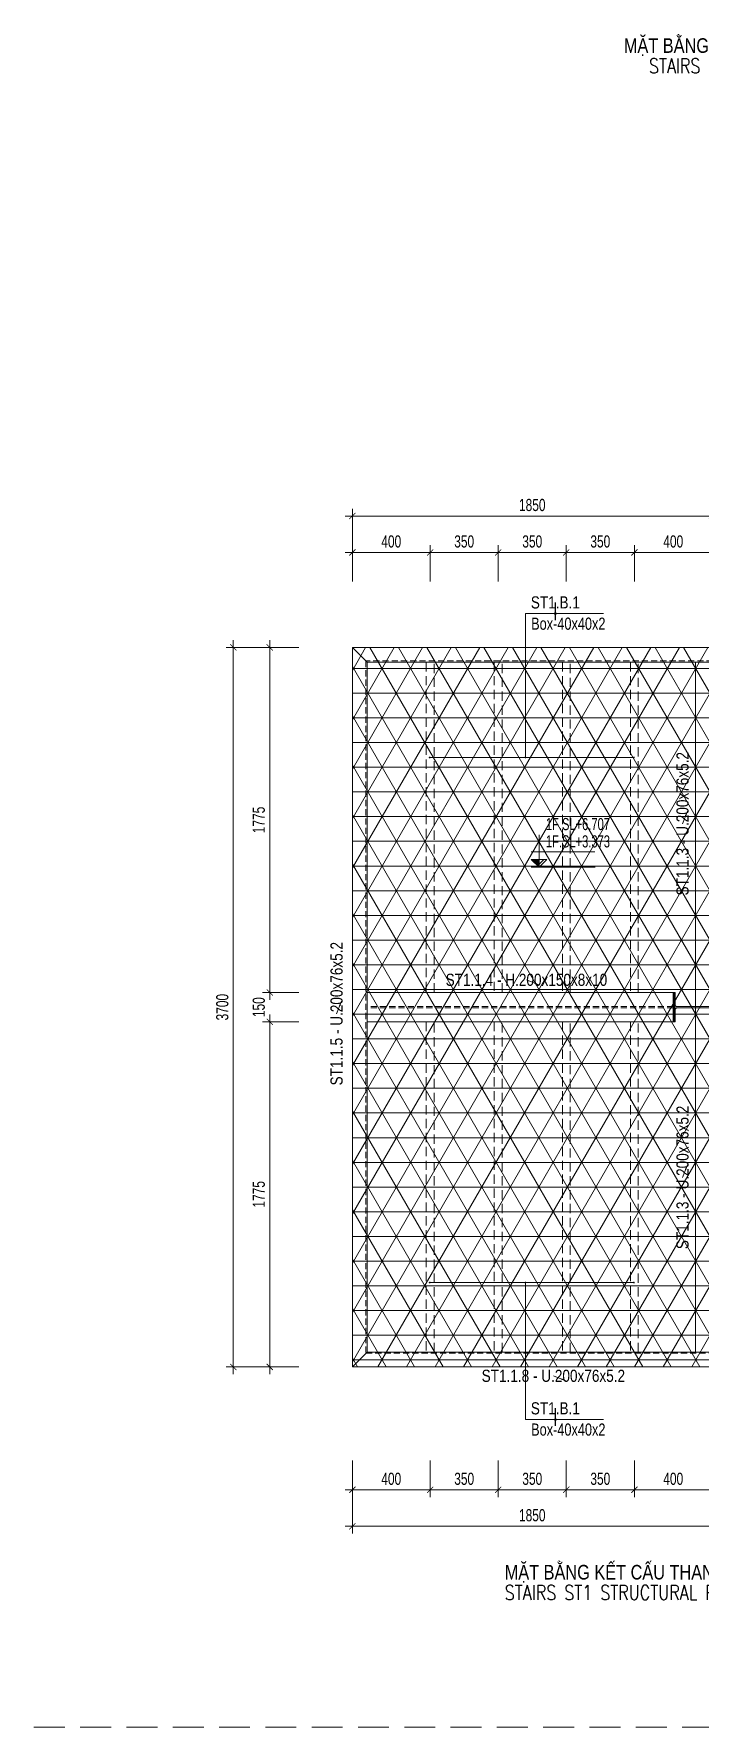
# Model space of a CAD drawing. Header units: millimetres. Extents: x 80771 to 163038, y -101774 to -59328.
# Drawn here: x 80771 to 84197, y -80503 to -71796 of the extents above; entities that cross this region are included whole.
import ezdxf
from ezdxf.enums import TextEntityAlignment as Align

# ---------------------------------------------------------------- set-up
doc = ezdxf.new("R2010")
doc.units = ezdxf.units.MM
doc.linetypes.add('HIDDEN2', pattern=[4.762499999999999, 3.175, -1.5875])
for name, color, linetype, lineweight in [('$0$NDC_S_ANNO', 7, 'Continuous', 20), ('$0$NDC_S_DIM', 1, 'Continuous', 15), ('NDC_S-ANNO', 7, 'Continuous', 20), ('NDC_S-BEAM-NAME-VERT', 7, 'Continuous', 20), ('NDC_S-BEAM-STEL', 30, 'HIDDEN2', 18), ('NDC_S-COLS-STEL', 2, 'Continuous', 20), ('NDC_S-DIMS', 1, 'Continuous', 15), ('NDC_S-HIDN', 8, 'HIDDEN2', 13), ('NDC_S-TEXT-SYMB', 7, 'Continuous', 20), ('NDC_S-TEXT-VIE', 7, 'Continuous', 20), ('NDC_S_ANNO', 7, 'Continuous', 20), ('NDC_S_BEAM NAME', 7, 'Continuous', 9), ('NDC_S_CONTINUOUS', 3, 'Continuous', 20), ('NDC_S_DIM', 1, 'Continuous', 15), ('NDC_S_ENG TITLE', 3, 'Continuous', 20), ('NDC_S_HATCH MATERIAL', 8, 'Continuous', 13), ('NDC_S_HIDDEN', 8, 'HIDDEN2', 13), ('NDC_S_TEXT SYMBOL', 7, 'Continuous', 20), ('NDC_S_VN TITLE', 6, 'Continuous', 35)]:
    doc.layers.add(name, color=color, linetype=linetype, lineweight=lineweight)
doc.styles.add('$0$ARIAL', font='arial.ttf', dxfattribs={"width": 0.8})
doc.styles.add('$0$NDC_DIM', font='', dxfattribs={"width": 0.75})
doc.styles.add('ARIAL', font='arial.ttf', dxfattribs={"width": 0.8})
doc.styles.add('NDC_ANNO', font='', dxfattribs={"width": 0.8})
doc.styles.add('NDC_ARIAL', font='arial.ttf', dxfattribs={"width": 0.85})
doc.styles.add('NDC_DIM', font='', dxfattribs={"width": 0.75})
doc.styles.add('NDC_EN TXT', font='romans.shx', dxfattribs={"width": 0.8})
doc.styles.add('NDC_VIE TXT', font='arial.ttf', dxfattribs={"width": 0.8})
doc.styles.get('$0$NDC_DIM').set_extended_font_data('Dotum')
doc.styles.get('NDC_ANNO').set_extended_font_data('Dotum')
doc.styles.get('NDC_DIM').set_extended_font_data('Dotum')
doc.dimstyles.new('$0$NDC_dim_iso', dxfattribs={"dimtxt": 2.5, "dimasz": 1, "dimexe": 1.5, "dimexo": 2.5, "dimgap": 1, "dimtad": 1, "dimdec": 0, "dimzin": 0, "dimdsep": 46, "dimtxsty": '$0$NDC_DIM', "dimblk": '$0$DIMMARK', "dimcen": 0.09, "dimdle": 1.2, "dimclrd": 1, "dimclre": 1, "dimclrt": 3, "dimadec": 0, "dimazin": 0, "dimtfac": 1, "dimtdec": 0, "dimtix": 1, "dimtofl": 0, "dimtmove": 0, "dimatfit": 3, "dimfxl": 8, "dimfxlon": 1, "dimtolj": 1, "dimtzin": 0, "dimarcsym": 0})
doc.dimstyles.new('NDC_dim_25', dxfattribs={"dimscale": 25, "dimtxt": 2.5, "dimasz": 1.5, "dimexe": 1.5, "dimexo": 2.5, "dimgap": 1, "dimtad": 1, "dimdec": 0, "dimrnd": 0.001, "dimzin": 0, "dimdsep": 46, "dimtxsty": 'NDC_DIM', "dimblk": 'DIMMARK', "dimcen": 0, "dimdle": 1.2, "dimclrd": 256, "dimclre": 256, "dimclrt": 3, "dimadec": 0, "dimazin": 0, "dimtfac": 1, "dimtdec": 0, "dimtix": 1, "dimtofl": 0, "dimtmove": 2, "dimatfit": 3, "dimfxl": 6, "dimfxlon": 1, "dimtolj": 1, "dimtzin": 0, "dimlwd": -1, "dimlwe": -1, "dimarcsym": 0})
doc.dimstyles.new('NDC_dim_iso', dxfattribs={"dimtxt": 2.5, "dimasz": 1.5, "dimexe": 1.5, "dimexo": 1.5, "dimgap": 1, "dimtad": 1, "dimdec": 0, "dimrnd": 0.001, "dimzin": 0, "dimdsep": 46, "dimtxsty": 'NDC_DIM', "dimblk": 'DIMMARK', "dimcen": 0, "dimdle": 1.2, "dimclrd": 256, "dimclre": 256, "dimclrt": 3, "dimadec": 0, "dimazin": 0, "dimtfac": 1, "dimtdec": 0, "dimtix": 1, "dimtofl": 0, "dimtmove": 2, "dimatfit": 3, "dimfxl": 6, "dimfxlon": 1, "dimtolj": 1, "dimtzin": 0, "dimlwd": -1, "dimlwe": -1, "dimarcsym": 0})

# ---------------------------------------------------------------- blocks, each defined once
blk = doc.blocks.new('Drawing name_symbol')
at = {"layer": 'NDC_S_ENG TITLE', "style": 'NDC_EN TXT', "width": 0.8}
blk.add_attdef('SECTDET1', text='', height=5, dxfattribs=at).set_placement((0, 1.011264427095739), align=Align.CENTER)
at = {"layer": 'NDC_S_TEXT SYMBOL', "lineweight": 25, "style": 'NDC_ANNO', "width": 0.8}
blk.add_attdef('SSCALE', text='', height=2.5, dxfattribs=at).set_placement((0, -3.998868953555331), align=Align.CENTER)
at = {"layer": 'NDC_S_VN TITLE', "style": 'NDC_VIE TXT', "width": 0.8}
blk.add_attdef('SECTDET2', text='', height=5, dxfattribs=at).set_placement((0, 7.970649532882817), align=Align.CENTER)
blk = doc.blocks.new('DIMMARK')
at = {"layer": 'NDC_S_DIM', "color": 1}
blk.add_line((-1.5, 0), (1, 0), dxfattribs=at)
at = {"layer": 'NDC_S_DIM', "color": 2, "const_width": 0.1}
blk.add_lwpolyline([(-0.4242640687119285, -0.4242640687119285), (0.4242640687119285, 0.4242640687119285)], dxfattribs=at)
blk = doc.blocks.new('*D216')
at = {"layer": 'Defpoints', "color": 0, "transparency": 16777216}
for p in [(82408.6394810956, -78650.57820630627), (84258.63948109563, -78650.57820630627), (84258.63948109563, -79469.84284141258)]:
    blk.add_point(p, dxfattribs=at)
at = {"layer": 'NDC_S_DIM', "transparency": 16777216}
for p, q in [((82408.6394810956, -79319.84284141258), (82408.6394810956, -79507.34284141258)), ((84258.63948109563, -79319.84284141258), (84258.63948109563, -79507.34284141258)), ((82446.1394810956, -79469.84284141258), (84221.13948109563, -79469.84284141258))]:
    blk.add_line(p, q, dxfattribs=at)
at = {"layer": 'NDC_S_DIM', "transparency": 16777216, "xscale": 37.5, "yscale": 37.5, "zscale": 37.5, "rotation": 180}
blk.add_blockref('DIMMARK', (82408.6394810956, -79469.84284141258), dxfattribs=at)
at = {"layer": 'NDC_S_DIM', "transparency": 16777216, "xscale": 37.5, "yscale": 37.5, "zscale": 37.5}
blk.add_blockref('DIMMARK', (84258.63948109563, -79469.84284141258), dxfattribs=at)
at = {"layer": 'NDC_S_DIM', "color": 3, "transparency": 16777216, "insert": (83333.63948109561, -79413.55043978436), "char_height": 62.5, "attachment_point": 5, "style": 'NDC_DIM'}
blk.add_mtext('\\A1;1850', dxfattribs=at)
blk = doc.blocks.new('*D219')
at = {"layer": 'Defpoints', "color": 0, "transparency": 16777216}
for p in [(82408.6394810956, -78650.57820630627), (82808.63948109554, -78650.57820630627), (82808.63948109554, -79282.34284141258)]:
    blk.add_point(p, dxfattribs=at)
at = {"layer": 'NDC_S_DIM', "transparency": 16777216}
for p, q in [((82408.6394810956, -79132.34284141258), (82408.6394810956, -79319.84284141258)), ((82808.63948109554, -79132.34284141258), (82808.63948109554, -79319.84284141258)), ((82446.1394810956, -79282.34284141258), (82771.13948109554, -79282.34284141258))]:
    blk.add_line(p, q, dxfattribs=at)
at = {"layer": 'NDC_S_DIM', "transparency": 16777216, "xscale": 37.5, "yscale": 37.5, "zscale": 37.5, "rotation": 180}
blk.add_blockref('DIMMARK', (82408.6394810956, -79282.34284141258), dxfattribs=at)
at = {"layer": 'NDC_S_DIM', "transparency": 16777216, "xscale": 37.5, "yscale": 37.5, "zscale": 37.5}
blk.add_blockref('DIMMARK', (82808.63948109554, -79282.34284141258), dxfattribs=at)
at = {"layer": 'NDC_S_DIM', "color": 3, "transparency": 16777216, "insert": (82608.63948109557, -79226.05043978436), "char_height": 62.5, "attachment_point": 5, "style": 'NDC_DIM'}
blk.add_mtext('\\A1;400', dxfattribs=at)
blk = doc.blocks.new('*D220')
at = {"layer": 'Defpoints', "color": 0, "transparency": 16777216}
for p in [(82808.63948109554, -78650.57820630627), (83158.63948109552, -78650.57820630627), (83158.63948109552, -79282.34284141258)]:
    blk.add_point(p, dxfattribs=at)
at = {"layer": 'NDC_S_DIM', "transparency": 16777216}
for p, q in [((82808.63948109554, -79132.34284141258), (82808.63948109554, -79319.84284141258)), ((83158.63948109552, -79132.34284141258), (83158.63948109552, -79319.84284141258)), ((82846.13948109554, -79282.34284141258), (83121.13948109552, -79282.34284141258))]:
    blk.add_line(p, q, dxfattribs=at)
at = {"layer": 'NDC_S_DIM', "transparency": 16777216, "xscale": 37.5, "yscale": 37.5, "zscale": 37.5, "rotation": 180}
blk.add_blockref('DIMMARK', (82808.63948109554, -79282.34284141258), dxfattribs=at)
at = {"layer": 'NDC_S_DIM', "transparency": 16777216, "xscale": 37.5, "yscale": 37.5, "zscale": 37.5}
blk.add_blockref('DIMMARK', (83158.63948109552, -79282.34284141258), dxfattribs=at)
at = {"layer": 'NDC_S_DIM', "color": 3, "transparency": 16777216, "insert": (82983.63948109554, -79226.05043978436), "char_height": 62.5, "attachment_point": 5, "style": 'NDC_DIM'}
blk.add_mtext('\\A1;350', dxfattribs=at)
blk = doc.blocks.new('*D221')
at = {"layer": 'Defpoints', "color": 0, "transparency": 16777216}
for p in [(83158.63948109552, -78650.57820630627), (83508.63948109552, -78650.57820630627), (83508.63948109552, -79282.34284141258)]:
    blk.add_point(p, dxfattribs=at)
at = {"layer": 'NDC_S_DIM', "transparency": 16777216}
for p, q in [((83158.63948109552, -79132.34284141258), (83158.63948109552, -79319.84284141258)), ((83508.63948109552, -79132.34284141258), (83508.63948109552, -79319.84284141258)), ((83196.13948109552, -79282.34284141258), (83471.13948109552, -79282.34284141258))]:
    blk.add_line(p, q, dxfattribs=at)
at = {"layer": 'NDC_S_DIM', "transparency": 16777216, "xscale": 37.5, "yscale": 37.5, "zscale": 37.5, "rotation": 180}
blk.add_blockref('DIMMARK', (83158.63948109552, -79282.34284141258), dxfattribs=at)
at = {"layer": 'NDC_S_DIM', "transparency": 16777216, "xscale": 37.5, "yscale": 37.5, "zscale": 37.5}
blk.add_blockref('DIMMARK', (83508.63948109552, -79282.34284141258), dxfattribs=at)
at = {"layer": 'NDC_S_DIM', "color": 3, "transparency": 16777216, "insert": (83333.63948109552, -79226.05043978436), "char_height": 62.5, "attachment_point": 5, "style": 'NDC_DIM'}
blk.add_mtext('\\A1;350', dxfattribs=at)
blk = doc.blocks.new('*D222')
at = {"layer": 'Defpoints', "color": 0, "transparency": 16777216}
for p in [(83508.63948109552, -78650.57820630627), (83858.63948109552, -78650.57820630627), (83858.63948109552, -79282.34284141258)]:
    blk.add_point(p, dxfattribs=at)
at = {"layer": 'NDC_S_DIM', "transparency": 16777216}
for p, q in [((83508.63948109552, -79132.34284141258), (83508.63948109552, -79319.84284141258)), ((83858.63948109552, -79132.34284141258), (83858.63948109552, -79319.84284141258)), ((83546.13948109552, -79282.34284141258), (83821.13948109552, -79282.34284141258))]:
    blk.add_line(p, q, dxfattribs=at)
at = {"layer": 'NDC_S_DIM', "transparency": 16777216, "xscale": 37.5, "yscale": 37.5, "zscale": 37.5, "rotation": 180}
blk.add_blockref('DIMMARK', (83508.63948109552, -79282.34284141258), dxfattribs=at)
at = {"layer": 'NDC_S_DIM', "transparency": 16777216, "xscale": 37.5, "yscale": 37.5, "zscale": 37.5}
blk.add_blockref('DIMMARK', (83858.63948109552, -79282.34284141258), dxfattribs=at)
at = {"layer": 'NDC_S_DIM', "color": 3, "transparency": 16777216, "insert": (83683.63948109552, -79226.05043978436), "char_height": 62.5, "attachment_point": 5, "style": 'NDC_DIM'}
blk.add_mtext('\\A1;350', dxfattribs=at)
blk = doc.blocks.new('*D223')
at = {"layer": 'Defpoints', "color": 0, "transparency": 16777216}
for p in [(83858.63948109552, -78650.57820630627), (84258.63948109564, -78650.57820630627), (84258.63948109564, -79282.34284141258)]:
    blk.add_point(p, dxfattribs=at)
at = {"layer": 'NDC_S_DIM', "transparency": 16777216}
for p, q in [((83858.63948109552, -79132.34284141258), (83858.63948109552, -79319.84284141258)), ((84258.63948109564, -79132.34284141258), (84258.63948109564, -79319.84284141258)), ((83896.13948109552, -79282.34284141258), (84221.13948109564, -79282.34284141258))]:
    blk.add_line(p, q, dxfattribs=at)
at = {"layer": 'NDC_S_DIM', "transparency": 16777216, "xscale": 37.5, "yscale": 37.5, "zscale": 37.5, "rotation": 180}
blk.add_blockref('DIMMARK', (83858.63948109552, -79282.34284141258), dxfattribs=at)
at = {"layer": 'NDC_S_DIM', "transparency": 16777216, "xscale": 37.5, "yscale": 37.5, "zscale": 37.5}
blk.add_blockref('DIMMARK', (84258.63948109564, -79282.34284141258), dxfattribs=at)
at = {"layer": 'NDC_S_DIM', "color": 3, "transparency": 16777216, "insert": (84058.63948109558, -79226.05043978436), "char_height": 62.5, "attachment_point": 5, "style": 'NDC_DIM'}
blk.add_mtext('\\A1;400', dxfattribs=at)
blk = doc.blocks.new('*D241')
at = {"layer": 'Defpoints', "color": 0, "transparency": 16777216}
for p in [(81983.98831728361, -76875.57820630627), (82408.63948109563, -76875.57820630627), (82408.63948109563, -78650.5782063063)]:
    blk.add_point(p, dxfattribs=at)
at = {"layer": 'NDC_S_DIM', "transparency": 16777216}
for p, q in [((82133.98831728361, -76875.57820630627), (81946.48831728361, -76875.57820630627)), ((81983.98831728361, -78613.0782063063), (81983.98831728361, -76913.07820630627)), ((82133.98831728361, -78650.5782063063), (81946.48831728361, -78650.5782063063))]:
    blk.add_line(p, q, dxfattribs=at)
at = {"layer": 'NDC_S_DIM', "transparency": 16777216, "xscale": 37.5, "yscale": 37.5, "zscale": 37.5}
for p, rotation in [((81983.98831728361, -76875.57820630627), 90), ((81983.98831728361, -78650.5782063063), 270)]:
    blk.add_blockref('DIMMARK', p, dxfattribs=dict(at, rotation=rotation))
at = {"layer": 'NDC_S_DIM', "color": 3, "transparency": 16777216, "insert": (81927.69591565536, -77763.07820630628), "char_height": 62.5, "attachment_point": 5, "rotation": 90, "style": 'NDC_DIM'}
blk.add_mtext('\\A1;1775', dxfattribs=at)
blk = doc.blocks.new('*D242')
at = {"layer": 'Defpoints', "color": 0, "transparency": 16777216}
for p in [(81983.98831728367, -76725.57820630627), (82408.63948109563, -76725.57820630627), (82408.63948109563, -76875.57820630627)]:
    blk.add_point(p, dxfattribs=at)
at = {"layer": 'NDC_S_DIM', "transparency": 16777216}
for p, q in [((81983.98831728367, -76688.07820630627), (81983.98831728367, -76650.57820630627)), ((82133.98831728367, -76725.57820630627), (81946.48831728367, -76725.57820630627)), ((82133.98831728367, -76875.57820630627), (81946.48831728367, -76875.57820630627)), ((81983.98831728367, -76913.07820630627), (81983.98831728367, -76950.57820630627))]:
    blk.add_line(p, q, dxfattribs=at)
at = {"layer": 'NDC_S_DIM', "transparency": 16777216, "xscale": 37.5, "yscale": 37.5, "zscale": 37.5}
for p, rotation in [((81983.98831728367, -76725.57820630627), 270), ((81983.98831728367, -76875.57820630627), 90)]:
    blk.add_blockref('DIMMARK', p, dxfattribs=dict(at, rotation=rotation))
at = {"layer": 'NDC_S_DIM', "color": 3, "transparency": 16777216, "insert": (81927.69591565542, -76800.57820630627), "char_height": 62.5, "attachment_point": 5, "rotation": 90, "style": 'NDC_DIM'}
blk.add_mtext('\\A1;150', dxfattribs=at)
blk = doc.blocks.new('*D243')
at = {"layer": 'Defpoints', "color": 0, "transparency": 16777216}
for p in [(81983.98831728367, -74950.57820630632), (82408.63948109563, -74950.57820630632), (82408.63948109563, -76725.57820630627)]:
    blk.add_point(p, dxfattribs=at)
at = {"layer": 'NDC_S_DIM', "transparency": 16777216}
for p, q in [((82133.98831728367, -74950.57820630632), (81946.48831728367, -74950.57820630632)), ((81983.98831728367, -76688.07820630627), (81983.98831728367, -74988.07820630632)), ((82133.98831728367, -76725.57820630627), (81946.48831728367, -76725.57820630627))]:
    blk.add_line(p, q, dxfattribs=at)
at = {"layer": 'NDC_S_DIM', "transparency": 16777216, "xscale": 37.5, "yscale": 37.5, "zscale": 37.5}
for p, rotation in [((81983.98831728367, -74950.57820630632), 90), ((81983.98831728367, -76725.57820630627), 270)]:
    blk.add_blockref('DIMMARK', p, dxfattribs=dict(at, rotation=rotation))
at = {"layer": 'NDC_S_DIM', "color": 3, "transparency": 16777216, "insert": (81927.69591565542, -75838.0782063063), "char_height": 62.5, "attachment_point": 5, "rotation": 90, "style": 'NDC_DIM'}
blk.add_mtext('\\A1;1775', dxfattribs=at)
blk = doc.blocks.new('*D244')
at = {"layer": 'Defpoints', "color": 0, "transparency": 16777216}
for p in [(81796.48831728367, -74950.57820630632), (82408.63948109563, -74950.57820630632), (82408.63948109563, -78650.5782063063)]:
    blk.add_point(p, dxfattribs=at)
at = {"layer": 'NDC_S_DIM', "transparency": 16777216}
for p, q in [((81946.48831728367, -74950.57820630632), (81758.98831728367, -74950.57820630632)), ((81796.48831728367, -78613.0782063063), (81796.48831728367, -74988.07820630632)), ((81946.48831728367, -78650.5782063063), (81758.98831728367, -78650.5782063063))]:
    blk.add_line(p, q, dxfattribs=at)
at = {"layer": 'NDC_S_DIM', "transparency": 16777216, "xscale": 37.5, "yscale": 37.5, "zscale": 37.5}
for p, rotation in [((81796.48831728367, -74950.57820630632), 90), ((81796.48831728367, -78650.5782063063), 270)]:
    blk.add_blockref('DIMMARK', p, dxfattribs=dict(at, rotation=rotation))
at = {"layer": 'NDC_S_DIM', "color": 3, "transparency": 16777216, "insert": (81740.19591565542, -76800.57820630631), "char_height": 62.5, "attachment_point": 5, "rotation": 90, "style": 'NDC_DIM'}
blk.add_mtext('\\A1;3700', dxfattribs=at)
blk = doc.blocks.new('*D245')
at = {"layer": 'Defpoints', "color": 0, "transparency": 16777216}
for p in [(84258.63948109563, -74275.08063747056), (82408.6394810956, -74950.5782063063), (84258.63948109563, -74950.5782063063)]:
    blk.add_point(p, dxfattribs=at)
at = {"layer": 'NDC_S_DIM', "transparency": 16777216}
for p, q in [((82408.6394810956, -74425.08063747056), (82408.6394810956, -74237.58063747056)), ((84258.63948109563, -74425.08063747056), (84258.63948109563, -74237.58063747056)), ((82446.1394810956, -74275.08063747056), (84221.13948109563, -74275.08063747056))]:
    blk.add_line(p, q, dxfattribs=at)
at = {"layer": 'NDC_S_DIM', "transparency": 16777216, "xscale": 37.5, "yscale": 37.5, "zscale": 37.5, "rotation": 180}
blk.add_blockref('DIMMARK', (82408.6394810956, -74275.08063747056), dxfattribs=at)
at = {"layer": 'NDC_S_DIM', "transparency": 16777216, "xscale": 37.5, "yscale": 37.5, "zscale": 37.5}
blk.add_blockref('DIMMARK', (84258.63948109563, -74275.08063747056), dxfattribs=at)
at = {"layer": 'NDC_S_DIM', "color": 3, "transparency": 16777216, "insert": (83333.63948109561, -74218.78823584234), "char_height": 62.5, "attachment_point": 5, "style": 'NDC_DIM'}
blk.add_mtext('\\A1;1850', dxfattribs=at)
blk = doc.blocks.new('*D248')
at = {"layer": 'Defpoints', "color": 0, "transparency": 16777216}
for p in [(82808.63948109554, -74462.58063747056), (82408.6394810956, -74950.5782063063), (82808.63948109554, -74950.5782063063)]:
    blk.add_point(p, dxfattribs=at)
at = {"layer": 'NDC_S_DIM', "transparency": 16777216}
for p, q in [((82408.6394810956, -74612.58063747056), (82408.6394810956, -74425.08063747056)), ((82808.63948109554, -74612.58063747056), (82808.63948109554, -74425.08063747056)), ((82446.1394810956, -74462.58063747056), (82771.13948109554, -74462.58063747056))]:
    blk.add_line(p, q, dxfattribs=at)
at = {"layer": 'NDC_S_DIM', "transparency": 16777216, "xscale": 37.5, "yscale": 37.5, "zscale": 37.5, "rotation": 180}
blk.add_blockref('DIMMARK', (82408.6394810956, -74462.58063747056), dxfattribs=at)
at = {"layer": 'NDC_S_DIM', "transparency": 16777216, "xscale": 37.5, "yscale": 37.5, "zscale": 37.5}
blk.add_blockref('DIMMARK', (82808.63948109554, -74462.58063747056), dxfattribs=at)
at = {"layer": 'NDC_S_DIM', "color": 3, "transparency": 16777216, "insert": (82608.63948109557, -74406.28823584234), "char_height": 62.5, "attachment_point": 5, "style": 'NDC_DIM'}
blk.add_mtext('\\A1;400', dxfattribs=at)
blk = doc.blocks.new('*D249')
at = {"layer": 'Defpoints', "color": 0, "transparency": 16777216}
for p in [(83158.63948109552, -74462.58063747056), (82808.63948109554, -74950.5782063063), (83158.63948109552, -74950.5782063063)]:
    blk.add_point(p, dxfattribs=at)
at = {"layer": 'NDC_S_DIM', "transparency": 16777216}
for p, q in [((82808.63948109554, -74612.58063747056), (82808.63948109554, -74425.08063747056)), ((83158.63948109552, -74612.58063747056), (83158.63948109552, -74425.08063747056)), ((82846.13948109554, -74462.58063747056), (83121.13948109552, -74462.58063747056))]:
    blk.add_line(p, q, dxfattribs=at)
at = {"layer": 'NDC_S_DIM', "transparency": 16777216, "xscale": 37.5, "yscale": 37.5, "zscale": 37.5, "rotation": 180}
blk.add_blockref('DIMMARK', (82808.63948109554, -74462.58063747056), dxfattribs=at)
at = {"layer": 'NDC_S_DIM', "transparency": 16777216, "xscale": 37.5, "yscale": 37.5, "zscale": 37.5}
blk.add_blockref('DIMMARK', (83158.63948109552, -74462.58063747056), dxfattribs=at)
at = {"layer": 'NDC_S_DIM', "color": 3, "transparency": 16777216, "insert": (82983.63948109554, -74406.28823584234), "char_height": 62.5, "attachment_point": 5, "style": 'NDC_DIM'}
blk.add_mtext('\\A1;350', dxfattribs=at)
blk = doc.blocks.new('*D250')
at = {"layer": 'Defpoints', "color": 0, "transparency": 16777216}
for p in [(83508.63948109552, -74462.58063747056), (83158.63948109552, -74950.5782063063), (83508.63948109552, -74950.5782063063)]:
    blk.add_point(p, dxfattribs=at)
at = {"layer": 'NDC_S_DIM', "transparency": 16777216}
for p, q in [((83158.63948109552, -74612.58063747056), (83158.63948109552, -74425.08063747056)), ((83508.63948109552, -74612.58063747056), (83508.63948109552, -74425.08063747056)), ((83196.13948109552, -74462.58063747056), (83471.13948109552, -74462.58063747056))]:
    blk.add_line(p, q, dxfattribs=at)
at = {"layer": 'NDC_S_DIM', "transparency": 16777216, "xscale": 37.5, "yscale": 37.5, "zscale": 37.5, "rotation": 180}
blk.add_blockref('DIMMARK', (83158.63948109552, -74462.58063747056), dxfattribs=at)
at = {"layer": 'NDC_S_DIM', "transparency": 16777216, "xscale": 37.5, "yscale": 37.5, "zscale": 37.5}
blk.add_blockref('DIMMARK', (83508.63948109552, -74462.58063747056), dxfattribs=at)
at = {"layer": 'NDC_S_DIM', "color": 3, "transparency": 16777216, "insert": (83333.63948109552, -74406.28823584234), "char_height": 62.5, "attachment_point": 5, "style": 'NDC_DIM'}
blk.add_mtext('\\A1;350', dxfattribs=at)
blk = doc.blocks.new('*D251')
at = {"layer": 'Defpoints', "color": 0, "transparency": 16777216}
for p in [(83858.63948109552, -74462.58063747056), (83508.63948109552, -74950.5782063063), (83858.63948109552, -74950.5782063063)]:
    blk.add_point(p, dxfattribs=at)
at = {"layer": 'NDC_S_DIM', "transparency": 16777216}
for p, q in [((83508.63948109552, -74612.58063747056), (83508.63948109552, -74425.08063747056)), ((83858.63948109552, -74612.58063747056), (83858.63948109552, -74425.08063747056)), ((83546.13948109552, -74462.58063747056), (83821.13948109552, -74462.58063747056))]:
    blk.add_line(p, q, dxfattribs=at)
at = {"layer": 'NDC_S_DIM', "transparency": 16777216, "xscale": 37.5, "yscale": 37.5, "zscale": 37.5, "rotation": 180}
blk.add_blockref('DIMMARK', (83508.63948109552, -74462.58063747056), dxfattribs=at)
at = {"layer": 'NDC_S_DIM', "transparency": 16777216, "xscale": 37.5, "yscale": 37.5, "zscale": 37.5}
blk.add_blockref('DIMMARK', (83858.63948109552, -74462.58063747056), dxfattribs=at)
at = {"layer": 'NDC_S_DIM', "color": 3, "transparency": 16777216, "insert": (83683.63948109552, -74406.28823584234), "char_height": 62.5, "attachment_point": 5, "style": 'NDC_DIM'}
blk.add_mtext('\\A1;350', dxfattribs=at)
blk = doc.blocks.new('*D252')
at = {"layer": 'Defpoints', "color": 0, "transparency": 16777216}
for p in [(84258.63948109564, -74462.58063747056), (83858.63948109552, -74950.5782063063), (84258.63948109564, -74950.5782063063)]:
    blk.add_point(p, dxfattribs=at)
at = {"layer": 'NDC_S_DIM', "transparency": 16777216}
for p, q in [((83858.63948109552, -74612.58063747056), (83858.63948109552, -74425.08063747056)), ((84258.63948109564, -74612.58063747056), (84258.63948109564, -74425.08063747056)), ((83896.13948109552, -74462.58063747056), (84221.13948109564, -74462.58063747056))]:
    blk.add_line(p, q, dxfattribs=at)
at = {"layer": 'NDC_S_DIM', "transparency": 16777216, "xscale": 37.5, "yscale": 37.5, "zscale": 37.5, "rotation": 180}
blk.add_blockref('DIMMARK', (83858.63948109552, -74462.58063747056), dxfattribs=at)
at = {"layer": 'NDC_S_DIM', "transparency": 16777216, "xscale": 37.5, "yscale": 37.5, "zscale": 37.5}
blk.add_blockref('DIMMARK', (84258.63948109564, -74462.58063747056), dxfattribs=at)
at = {"layer": 'NDC_S_DIM', "color": 3, "transparency": 16777216, "insert": (84058.63948109558, -74406.28823584234), "char_height": 62.5, "attachment_point": 5, "style": 'NDC_DIM'}
blk.add_mtext('\\A1;400', dxfattribs=at)
blk = doc.blocks.new('kata_block_CT')
at = {"layer": 'NDC_S_ANNO'}
blk.add_hatch(color=3, dxfattribs=at).paths.add_polyline_path([(0, 1.596954857557648), (-1.612010908633238, 1.596954857557648), (0, 0)])
at = {"layer": 'NDC_S_ANNO', "ltscale": 50}
h = blk.add_hatch(dxfattribs=at)
h.set_pattern_fill('ANSI31', color=256, scale=1.406250541793835, style=0)
h.set_pattern_definition([(45.00000000000001, (0, 5.456968210637569e-12), (-3.157122508925224, 3.157122508925225), [])])
h.paths.add_polyline_path([(0, 1.596954857557648), (0, 0), (1.612010908924276, 1.596954857557648)])
for p, q in [((11.56125648126181, 5.456968210637569e-12), (-1.63869572513795, 5.456968210637569e-12)), ((-1.592704896858777, 3.140833880479477), (11.46947077315417, 3.140833880479477))]:
    blk.add_line(p, q, dxfattribs=at)
for points in [[(0, 6.69495074864426), (0, 0)], [(0, 0), (-1.612010908924276, 1.596954857557648), (0, 1.596954857557648)], [(0, 0), (1.612010908924276, 1.596954857557648), (0, 1.596954857557648)]]:
    blk.add_lwpolyline(points, dxfattribs=at)
at = {"layer": 'NDC_S_ANNO', "color": 8, "ltscale": 50}
blk.add_lwpolyline([(0, 0), (-1.612010908633238, 1.596954857557648), (0, 1.596954857557648)], dxfattribs=at)
at = {"layer": 'NDC_S_TEXT SYMBOL', "color": 3, "style": 'NDC_ANNO', "width": 0.8}
blk.add_attdef('CT', (1.409564409346785, 4.068271311703938), '', height=2.5, dxfattribs=at)
blk = doc.blocks.new('$0$DIMMARK')
at = {"layer": '$0$NDC_S_DIM', "color": 1}
blk.add_line((-1.5, 0), (1, 0), dxfattribs=at)
at = {"layer": '$0$NDC_S_DIM', "color": 2, "const_width": 0.1}
blk.add_lwpolyline([(-0.4242640687119285, -0.4242640687119285), (0.4242640687119285, 0.4242640687119285)], dxfattribs=at)
blk = doc.blocks.new('*U99')
for p, q in [((0.6502196850394916, 7.480314686706894), (-1.86925590551001, 7.480314686706895)), ((0.9260196850394917, 7.204514686706894), (0.9260196850394938, 0.6695005134808927)), ((1.240980314960485, 7.204514686706894), (1.240980314960487, 0.6695005134808927)), ((1.516780314960485, 7.480314686706894), (4.036255905509978, 7.480314686706897)), ((0.6502196850394913, 0.3937005134808928), (-1.869255905510008, 0.3937005134808915)), ((1.51678031496049, 0.3937005134808931), (4.03625590550998, 0.3937005134808934))]:
    blk.add_line(p, q)
for points in [[(4.036255905509978, 7.480314686706897), (4.036255905509977, 7.874015474108894), (-1.86925590551001, 7.874015474108893), (-1.869255905510011, 7.480314686706895)], [(-1.869255905510008, 0.3937005134808915), (-1.869255905510008, -2.739211066304925e-07), (4.03625590550998, -2.739211047242646e-07), (4.03625590550998, 0.3937005134808934)]]:
    blk.add_lwpolyline(points)
for centre, radius, start, end in [((0.6502196850394917, 7.204514686706894), 0.2757999999999995, 360, 450), ((1.516780314960485, 7.204514686706894), 0.2758, 90, 180), ((0.6502196850394912, 0.6695005134808923), 0.2758, 270, 360), ((1.51678031496049, 0.6695005134808927), 0.2758, 180, 270)]:
    blk.add_arc(centre, radius, start, end)
blk = doc.blocks.new('*U6')
at = {"layer": '$0$NDC_S_ANNO', "ltscale": 0.8, "style": '$0$ARIAL', "width": 0.8, "flags": 1}
blk.add_attdef('CHU_THICH', text='', height=2.5, dxfattribs=at).set_placement((0, 0), align=Align.MIDDLE_CENTER)
at = {"layer": '$0$NDC_S_ANNO', "ltscale": 0.8, "style": '$0$ARIAL', "width": 0.8}
blk.add_attdef('TEN', text='', height=2.5, dxfattribs=at).set_placement((-2.578270345291724, 1.026458553720925), align=Align.MIDDLE_CENTER)
at = {"layer": 'Defpoints'}
blk.add_leader([(0, 0), (-2.578270345291724, 1.026458553720925)], dimstyle='$0$NDC_dim_iso', override={"dimgap": 0.625, "dimtad": 0}, dxfattribs=at)
blk = doc.blocks.new('*U9')
at = {"layer": 'NDC_S-ANNO', "ltscale": 0.8, "style": 'ARIAL', "width": 0.8}
blk.add_attdef('TEN', text='', height=2.5, dxfattribs=at).set_placement((-8.992528943707612e-13, 3.626766734923697), align=Align.MIDDLE_CENTER)
at = {"layer": 'NDC_S-ANNO', "ltscale": 0.8, "style": 'ARIAL', "width": 0.8, "flags": 1}
blk.add_attdef('CHU_THICH', text='', height=2.5, dxfattribs=at).set_placement((0, 0), align=Align.MIDDLE_CENTER)
at = {"layer": 'Defpoints'}
blk.add_leader([(0, 0), (-8.992528943707612e-13, 3.626766734923697)], dimstyle='NDC_dim_iso', override={"dimgap": 0.625, "dimtad": 0}, dxfattribs=at)

msp = doc.modelspace()

# ---------------------------------------------------------------- hatches: boundary and pattern name
at = {"layer": 'NDC_S_HATCH MATERIAL'}
h = msp.add_hatch(dxfattribs=at)
h.set_pattern_fill('NET3', color=256, scale=40)
h.set_pattern_definition([(0, (144226.0071803104, -32513.83197600715), (0, 127), []), (59.99999999999999, (144226.0071803104, -32513.83197600715), (-109.9852262806237, 63.50000000000001), []), (120, (144226.0071803104, -32513.83197600715), (-109.9852262806237, -63.49999999999997), [])])
h.paths.add_polyline_path([(82408.6394810956, -74950.5782063063), (84248.63948109551, -74950.5782063063), (84248.63948109551, -78650.57820630627), (82408.6394810956, -78650.57820630627)])
h = msp.add_hatch(dxfattribs=at)
h.set_pattern_fill('ANSI31', color=256)
h.set_pattern_definition([(45, (143222.1274892668, -31958.19758005789), (-2.245064030267288, 2.245064030267288), [])])
edge = h.paths.add_edge_path()
edge.add_line((84068.63948109557, -76875.57820630624), (84058.63948109555, -76875.57820630624))
edge.add_line((84058.63948109557, -76875.57820630624), (84058.63948109557, -76725.57820630632))
edge.add_line((84058.63948109557, -76725.57820630632), (84068.63948109558, -76725.57820630632))
edge = h.paths.add_edge_path()
edge.add_line((84241.63416109551, -76804.57820630627), (84075.64480109556, -76804.57820630627))
edge = h.paths.add_edge_path()
edge.add_line((84241.63416109551, -76796.5782063063), (84075.64480109556, -76796.5782063063))
edge = h.paths.add_edge_path(flags=16)
edge.add_line((84068.63948109557, -76811.58352630626), (84068.63948109557, -76875.57820630622))
edge = h.paths.add_edge_path()
edge.add_line((84248.63948109551, -76811.58352630626), (84248.63948109551, -76875.57820630622))
edge = h.paths.add_edge_path(flags=16)
edge.add_line((84068.63948109557, -76789.57288630627), (84068.63948109557, -76725.57820630631))
edge = h.paths.add_edge_path()
edge.add_line((84248.63948109551, -76789.57288630627), (84248.63948109551, -76725.57820630631))
edge = h.paths.add_edge_path()
edge.add_line((84248.63948109551, -76725.57820630632), (84258.63948109551, -76725.57820630632))
edge.add_line((84258.63948109552, -76725.57820630632), (84258.63948109552, -76875.57820630624))
edge.add_line((84258.63948109552, -76875.57820630624), (84248.63948109551, -76875.57820630624))
edge = h.paths.add_edge_path()
edge.add_arc((84075.64480109556, -76811.58352630626), 7.005320000000003, 90, 180)
edge = h.paths.add_edge_path()
edge.add_arc((84075.64480109556, -76789.57288630627), 7.005320000000003, 180, 270)
edge = h.paths.add_edge_path()
edge.add_arc((84241.63416109551, -76811.58352630626), 7.00531999999999, 0, 90)
edge = h.paths.add_edge_path()
edge.add_arc((84241.63416109551, -76789.57288630627), 7.005320000000003, 270, 360)

# ---------------------------------------------------------------- linework, layer by layer
at = {"layer": 'NDC_S-BEAM-STEL', "ltscale": 15}
for points in [[(82828.63955691265, -75026.57818690332), (82788.63955691265, -75026.57818690332), (82788.63948109552, -76725.57820630624), (82828.63948109552, -76725.57820630624)], [(83178.63955691265, -75026.5782063063), (83138.63955691265, -75026.5782063063), (83138.63948109552, -76725.5782257092), (83178.63948109552, -76725.5782257092)], [(83528.63955691265, -75026.57822570927), (83488.63955691265, -75026.57822570927), (83488.63948109552, -76725.57824511218), (83528.63948109552, -76725.57824511218)], [(83878.63955691265, -75026.57822570927), (83838.63955691265, -75026.57822570927), (83838.63948109552, -76725.57824511218), (83878.63948109552, -76725.57824511218)], [(82828.63955691265, -76875.57818690327), (82788.63955691265, -76875.57818690327), (82788.63948109552, -78574.57820630618), (82828.63948109552, -78574.57820630618)], [(83178.63955691265, -76875.57820630624), (83138.63955691265, -76875.57820630624), (83138.63948109552, -78574.57822570915), (83178.63948109552, -78574.57822570915)], [(83528.63955691265, -76875.5782257092), (83488.63955691265, -76875.5782257092), (83488.63948109552, -78574.57824511212), (83528.63948109552, -78574.57824511212)], [(83878.63955691265, -76875.5782257092), (83838.63955691265, -76875.5782257092), (83838.63948109552, -78574.57824511212), (83878.63948109552, -78574.57824511212)]]:
    msp.add_lwpolyline(points, close=True, dxfattribs=at)
at = {"layer": 'NDC_S-HIDN', "ltscale": 10}
for p, q in [((84058.63948109557, -76796.57820630627), (82484.6394810956, -76796.5782063063)), ((84058.63948109557, -76804.57820630627), (82484.6394810956, -76804.5782063063))]:
    msp.add_line(p, q, dxfattribs=at)
at = {"layer": 'NDC_S-HIDN', "ltscale": 25}
msp.add_lwpolyline([(82408.6394810956, -74950.5782063063), (84248.63948109551, -74950.5782063063), (84248.63948109551, -78650.57820630627), (82408.6394810956, -78650.57820630627)], close=True, dxfattribs=at)
at = {"layer": 'NDC_S-HIDN', "ltscale": 10}
msp.add_lwpolyline([(84418.15703301027, -78580.57820630627), (88738.63948109561, -78580.57820630627), (88738.63948109561, -75020.5782063063), (82478.6394810956, -75020.5782063063), (82478.6394810956, -78580.57820630627), (84377.0270983167, -78580.57820630627)], dxfattribs=at)
at = {"layer": 'NDC_S_CONTINUOUS'}
for p, q in [((82408.6394810956, -74950.5782063063), (82484.6394810956, -75026.5782063063)), ((88808.63948109561, -74950.5782063063), (82408.6394810956, -74950.5782063063)), ((82408.6394810956, -74950.5782063063), (82408.6394810956, -78650.57820630627)), ((88732.63948109561, -75026.5782063063), (82484.6394810956, -75026.5782063063)), ((82484.6394810956, -75026.5782063063), (82484.6394810956, -78574.57820630627)), ((84172.63948109551, -75026.5782063063), (84172.63948109551, -78574.57820630627)), ((84058.63948109557, -76725.57820630624), (82484.6394810956, -76725.57820630624)), ((84058.63948109557, -76875.57820630624), (82484.6394810956, -76875.57820630624)), ((82408.6394810956, -78650.57820630627), (82484.6394810956, -78574.57820630627)), ((82484.6394810956, -78574.57820630627), (84377.0270983167, -78574.57820630627)), ((82408.6394810956, -78650.57820630627), (84377.0270983167, -78650.57820630627))]:
    msp.add_line(p, q, dxfattribs=at)
msp.add_lwpolyline([(84068.63948109557, -76725.57820630624), (84058.63948109557, -76725.57820630624), (84058.63948109557, -76875.5782063063), (84068.63948109557, -76875.5782063063)], dxfattribs=at)
at = {"layer": 'NDC_S_HIDDEN', "ltscale": 50}
msp.add_line((80770.93321590143, -80502.69353481606), (98701.50977748045, -80502.69353481603), dxfattribs=at)

# ---------------------------------------------------------------- block references
at = {"layer": 'NDC_S-ANNO'}
ref = msp.add_blockref('kata_block_CT', (83368.71058245415, -76081.00424674101), dxfattribs=dict(at, xscale=25, yscale=25, zscale=25))
ref.add_attrib('CT', '1F.SL+3.373', (83403.94969268554, -75979.29746392317), dxfattribs={"layer": 'NDC_S-TEXT-SYMB', "color": 3, "height": 62.5, "style": 'NDC_ANNO', "width": 0.7})
at = {"layer": 'NDC_S-BEAM-NAME-VERT', "xscale": 24.99999999999998, "yscale": 24.99999999999998, "zscale": 24.99999999999998}
for p in [(83452.36948632315, -74810.07187861146), (83452.36948632315, -78953.94803381164)]:
    msp.add_blockref('*U9', p, dxfattribs=at).add_auto_attribs({'TEN': 'ST1.B.1'})
at = {"layer": 'NDC_S-COLS-STEL', "xscale": -25.40000000000001, "yscale": 25.40000000000001, "zscale": 25.4, "rotation": 270}
msp.add_blockref('*U99', (84058.63948805316, -76828.09910630627), dxfattribs=at)
at = {"layer": 'NDC_S_ANNO', "xscale": 15, "yscale": 15, "zscale": 15}
for p, values in [((85373.79461706022, -72013.11400250622), {'SECTDET1': 'STAIRS ST1 STRUCTURAL PLAN OF LEVEL B1F.SL+3.04 TO LEVEL 1F.SL', 'SECTDET2': 'MẶT BẰNG KẾT CẤU THANG THÉP ST1 TỪ CỐT B1F.SL+3.04 LÊN CỐT TẦNG 1', 'SSCALE': 'SCALE 1 : 25'}), ((85373.79461706022, -79863.11400251416), {'SECTDET1': 'STAIRS ST1 STRUCTURAL PLAN OF LEVEL B1F TO LEVEL 1F.SL+3.373, LEVEL 1F.SL+3.373 TO 1F.SL+6.707', 'SECTDET2': 'MẶT BẰNG KẾT CẤU THANG THÉP ST1 TỪ TẦNG 1 LÊN CỐT 1F.SL+3.373, CỐT 1F.SL+3.373 ÐẾN 1F.SL+6.707', 'SSCALE': 'SCALE 1 : 25'})]:
    msp.add_blockref('Drawing name_symbol', p, dxfattribs=at).add_auto_attribs(values)
at = {"layer": 'NDC_S_BEAM NAME', "xscale": 25, "yscale": 25, "zscale": 25, "rotation": 90}
for p, values in [((84131.88368576343, -75792.97983281154), {'TEN': 'ST1.1.3 - U.200x76x5.2'}), ((82352.95191278402, -76769.72143312517), {'TEN': 'ST1.1.5 - U.200x76x5.2'}), ((84131.88368576333, -77611.57257998051), {'TEN': 'ST1.1.3 - U.200x76x5.2'})]:
    msp.add_blockref('*U6', p, dxfattribs=at).add_auto_attribs(values)
at = {"layer": 'NDC_S_BEAM NAME', "xscale": 25, "yscale": 25, "zscale": 25}
for p, values in [((83368.08809117725, -76685.44967052934), {'TEN': 'ST1.1.4 - H.200x150x8x10'}), ((83506.61030110528, -78721.73568918352), {'TEN': 'ST1.1.8 - U.200x76x5.2'})]:
    msp.add_blockref('*U6', p, dxfattribs=at).add_auto_attribs(values)

# ---------------------------------------------------------------- texts
at = {"layer": 'NDC_S-TEXT-SYMB', "color": 3, "style": 'NDC_ANNO', "width": 0.7}
msp.add_text('1F.SL+6.707', height=62.5, dxfattribs=at).set_placement((83403.94969268554, -75890.44454221905))
at = {"layer": 'NDC_S-TEXT-VIE', "style": 'NDC_ARIAL', "width": 0.75}
for p in [(83327.89829365077, -74828.6971601838), (83327.89829365077, -78972.57331538398)]:
    msp.add_text('Box-40x40x2', height=62.49999999999999, dxfattribs=at).set_placement(p, align=Align.MIDDLE_LEFT)

# ---------------------------------------------------------------- dimensions: what is measured, and where the dimension line sits
at = {"layer": 'NDC_S_DIM'}
for base, p1, p2, picture, middle in [((84258.63948109563, -74275.08063747056), (82408.6394810956, -74950.5782063063), (84258.63948109563, -74950.5782063063), '*D245', (83333.63948109561, -74218.78823584234)), ((82808.63948109554, -74462.58063747056), (82408.6394810956, -74950.5782063063), (82808.63948109554, -74950.5782063063), '*D248', (82608.63948109557, -74406.28823584234)), ((83158.63948109552, -74462.58063747056), (82808.63948109554, -74950.5782063063), (83158.63948109552, -74950.5782063063), '*D249', (82983.63948109554, -74406.28823584234)), ((83508.63948109552, -74462.58063747056), (83158.63948109552, -74950.5782063063), (83508.63948109552, -74950.5782063063), '*D250', (83333.63948109552, -74406.28823584234)), ((83858.63948109552, -74462.58063747056), (83508.63948109552, -74950.5782063063), (83858.63948109552, -74950.5782063063), '*D251', (83683.63948109552, -74406.28823584234)), ((84258.63948109564, -74462.58063747056), (83858.63948109552, -74950.5782063063), (84258.63948109564, -74950.5782063063), '*D252', (84058.63948109558, -74406.28823584234)), ((84258.63948109563, -79469.84284141258), (82408.6394810956, -78650.57820630627), (84258.63948109563, -78650.57820630627), '*D216', (83333.63948109561, -79413.55043978436)), ((82808.63948109554, -79282.34284141258), (82408.6394810956, -78650.57820630627), (82808.63948109554, -78650.57820630627), '*D219', (82608.63948109557, -79226.05043978436)), ((83158.63948109552, -79282.34284141258), (82808.63948109554, -78650.57820630627), (83158.63948109552, -78650.57820630627), '*D220', (82983.63948109554, -79226.05043978436)), ((83508.63948109552, -79282.34284141258), (83158.63948109552, -78650.57820630627), (83508.63948109552, -78650.57820630627), '*D221', (83333.63948109552, -79226.05043978436)), ((83858.63948109552, -79282.34284141258), (83508.63948109552, -78650.57820630627), (83858.63948109552, -78650.57820630627), '*D222', (83683.63948109552, -79226.05043978436)), ((84258.63948109564, -79282.34284141258), (83858.63948109552, -78650.57820630627), (84258.63948109564, -78650.57820630627), '*D223', (84058.63948109558, -79226.05043978436))]:
    dim = msp.add_linear_dim(base=base, p1=p1, p2=p2, dimstyle='NDC_dim_25', dxfattribs=at)
    dim.commit()
    dim.dimension.update_dxf_attribs({"geometry": picture, "text_midpoint": middle})
for base, p1, p2, picture, middle in [((81796.48831728367, -74950.57820630632), (82408.6394810956, -78650.57820630627), (82408.6394810956, -74950.5782063063), '*D244', (81740.19591565542, -76800.57820630631)), ((81983.98831728367, -74950.57820630632), (82408.6394810956, -76725.57820630624), (82408.6394810956, -74950.5782063063), '*D243', (81927.69591565542, -75838.0782063063)), ((81983.98831728367, -76725.57820630627), (82408.6394810956, -76875.57820630624), (82408.6394810956, -76725.57820630624), '*D242', (81927.69591565542, -76800.57820630627)), ((81983.98831728361, -76875.57820630627), (82408.6394810956, -78650.57820630627), (82408.6394810956, -76875.57820630624), '*D241', (81927.69591565536, -77763.07820630628))]:
    dim = msp.add_linear_dim(base=base, p1=p1, p2=p2, angle=90, dimstyle='NDC_dim_25', dxfattribs=at)
    dim.commit()
    dim.dimension.update_dxf_attribs({"geometry": picture, "text_midpoint": middle})

# ---------------------------------------------------------------- leaders
at = {"layer": 'NDC_S-DIMS', "linetype": 'Continuous'}
for points, override in [([(83298.59531957208, -75516.6087651421), (83298.59531194199, -74776.9785603875), (83700.79765504826, -74776.9785603875)], {"dimgap": 1, "dimtad": 0, "dimldrblk": 'DotSmall'}), ([(82806.28120465329, -75516.60878711139), (83856.28120465329, -75516.60874025561)], {"dimtad": 0, "dimldrblk": 'DotSmall'}), ([(83856.28120465329, -75516.60874025561), (82806.28120465329, -75516.60878711139)], {"dimtad": 0, "dimldrblk": 'DotSmall'}), ([(82806.28120465329, -78216.81277261893), (83856.28120465329, -78216.81272576316)], {"dimtad": 0, "dimldrblk": 'DotSmall'}), ([(83856.28120465329, -78216.81272576316), (82806.28120465329, -78216.81277261893)], {"dimtad": 0, "dimldrblk": 'DotSmall'}), ([(83298.59531707474, -78216.81275064964), (83298.59531194199, -78920.85471558769), (83700.79765504826, -78920.85471558769)], {"dimgap": 1, "dimtad": 0, "dimldrblk": 'DotSmall'})]:
    msp.add_leader(points, dimstyle='NDC_dim_25', override=override, dxfattribs=at)

doc.saveas('drawing.dxf')
